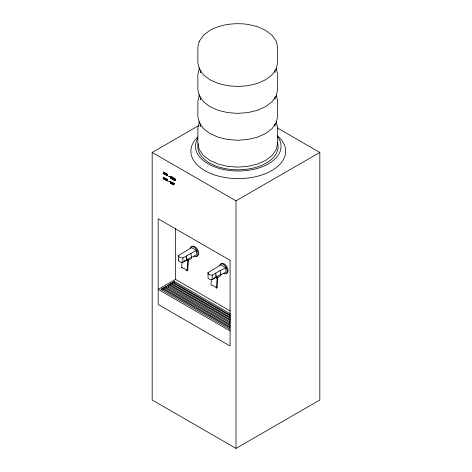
<?xml version="1.0" encoding="UTF-8"?>
<svg xmlns="http://www.w3.org/2000/svg" width="472" height="472" viewBox="0 0 472 472"><rect width="100%" height="100%" fill="white"/><g stroke="black" fill="none" stroke-linecap="round" stroke-linejoin="round"><path stroke-width="0.71" d="M172.599 178.87L172.776 178.363M172.958 183.679L172.947 183.502M171.761 177.832L171.796 178.168L171.938 177.325M171.997 182.953L171.955 183.319L172.268 182.581M170.457 176.906L170.982 176.587L170.528 176.67M171.778 182.776L171.737 183.236M172.941 178.723L172.805 177.673L171.955 177.047M173.124 184.033L173.065 183.165L172.427 182.463M182.133 261.925L181.62 267.748A8.809 5.086 0 0 1 186.989 270.845L187.75 270.379L188.44 259.618M211.462 279.17L210.949 284.994A8.809 5.086 0 0 1 216.318 288.091L217.079 287.625L217.722 277.583M174.652 180.21C174.31 175.761 174.227 182.133 175.354 179.856M186.989 270.845L187.885 260.656M216.318 288.091L217.279 277.17M175.578 179.985L175.448 180.416M172.752 184.198L172.947 183.844M171.554 177.49L171.879 177.029M171.737 182.8L172.315 182.363M200.801 71.26L200.482 72.653L200.482 69.874M200.801 98.152L200.482 99.545L200.482 96.76M200.801 125.039L200.482 126.431L200.482 123.652M170.239 176.734L170.569 176.28M175.094 180.339L175.301 180.068M173.023 184.334L173.165 183.578M171.696 177.171L171.731 178.522L172.575 179.148M199.432 67.738L197.868 74.234L197.868 89.621L199.343 95.952L203.503 101.787L210.005 106.701L218.223 110.348L227.651 112.601L237.764 113.368L247.877 112.601L257.299 110.348L265.518 106.701L272.025 101.787L276.185 95.952L277.66 89.621L277.66 74.234L276.297 68.275M199.432 94.624L197.868 101.126L197.868 116.507L199.343 122.838L203.503 128.673L210.005 133.588L218.223 137.234L227.651 139.488L237.764 140.261L247.877 139.488L257.299 137.234L265.518 133.588L272.025 128.673L276.185 122.838L277.66 116.507L277.66 101.126L276.297 95.161M199.432 121.51L197.868 128.012L197.868 143.399L199.225 149.358M172.02 182.735L172.575 182.723L172.882 183.354M172.646 178.847L172.351 178.906L172.699 178.77M175.49 180.387L175.088 180.593M172.941 184.428L172.427 184.381M181.62 267.748L182.381 267.282M171.967 177.307L172.398 177.413M277.276 127.877L319.815 152.438L319.815 400.008L236 448.4L152.185 400.008L152.185 152.438L199.172 125.31M163.259 172.186L167.412 174.292L163.259 172.186L163.259 173.59L167.412 175.696L163.259 173.59M163.229 177.366L167.383 179.472L163.229 177.366L163.229 178.77L167.383 180.876L163.229 178.77M168.769 176.103L169.413 176.428M170.693 176.274L171.419 177.13L171.371 176.693M170.48 176.77L170.882 176.54M170.457 177.254L170.593 177.714L170.486 177.047M171.224 178.416L170.28 177.147M171.242 176.87L170.941 176.611M171.655 177.195L171.837 177.053M170.569 177.909L170.829 178.18M170.752 177.938L171.478 178.121L171.336 178.434M172.138 177.053L172.581 177.36M170.84 178.027L171.112 178.168M171.478 178.121L171.478 178.41M171.59 178.139L171.584 177.678M171.649 178.339L171.837 178.687M171.897 178.463L171.837 178.145M172.905 178.08L172.658 179.165M173.442 179.454L173.442 177.826L173.395 179.478L174.15 180.08L173.395 179.478M171.955 178.835L172.292 179.041M168.787 181.319L169.43 181.643M175.006 180.546L174.274 180.204L174.321 178.333L174.321 180.18L174.687 180.392M173.183 179.572L174.15 180.08L173.183 179.572L173.442 177.826M174.894 178.953L175.313 179.879M175.112 178.929L175.448 179.496M170.587 182.109L170.587 181.39L170.545 182.133L171.324 182.534L170.545 182.133M170.545 182.351L170.545 183.254L170.545 182.351L171.324 182.752L171.489 183.803L171.324 181.808L171.277 182.558M175 180.345L175.301 180.18M171.979 182.841L172.758 182.918M172.84 182.847L173.065 183.165M172.02 183.455L171.997 183.289M171.832 183.649L172.062 183.974L171.767 182.988M173.206 182.947L174.528 183.661M172.073 183.773L172.062 183.608M173.737 183.472L173.737 185.101L173.997 183.573L174.528 183.879M152.185 152.438L236 200.83L319.815 152.438M178.693 256.697L178.693 255.417L191.549 247.582L196.499 250.437L196.499 254.921L191.396 257.476M178.693 255.417A3.611 2.083 0 0 0 182.906 257.854L196.499 250.437M178.693 259.895A3.611 2.083 0 0 0 182.906 262.332L186.334 260.349L187.195 260.845L187.195 259.683L191.62 257.134L190.759 253.316M187.195 260.845L191.62 258.296L191.62 257.134M230.212 310.977L175.484 279.383L158.161 289.383L230.07 330.896M230.236 315.898L172.41 282.51L171.194 283.212L230.289 317.332M230.159 313.656L174.239 281.371L173.023 282.073L230.218 315.089M230.053 327.845L162.061 288.587L160.846 289.289L230.106 329.279M230.177 325.544L164.091 287.389L162.875 288.091L230.236 326.984M230.407 323.226L166.227 286.168L165.011 286.87L229.829 324.293M230.253 318.181L170.522 283.696L169.306 284.398L230.312 319.621M230.194 320.476L168.557 284.893L167.342 285.595L230.253 321.916M225.87 267.712L220.094 270.562L220.949 275.542L216.524 278.096L215.669 277.595L212.235 279.577A3.611 2.083 0 0 1 208.022 277.147L208.022 272.663L220.925 264.851L225.87 267.712L225.87 272.191L220.731 274.728M208.022 272.663A3.611 2.083 0 0 0 212.235 275.099L220.094 270.562M216.524 278.096L216.524 276.934L220.949 274.38M195.968 250.98L196.547 250.886M172.569 178.888L172.144 178.782M172.575 184.192L172.233 184.003M174.274 178.363L174.681 178.546M174.487 178.693L174.823 178.847M168.769 176.327L169.413 176.652M170.587 181.39L170.587 183.23M173.206 183.165L173.785 183.449M168.787 181.543L169.43 181.867M174.64 178.569L175.035 178.788M172.315 184.251L172.014 183.997M199.432 149.895L203.627 155.683L210.005 160.474L218.223 164.12L227.651 166.374L237.764 167.147L247.877 166.374L257.299 164.12L265.518 160.474L271.901 155.683L276.185 149.724L277.66 143.399L277.66 128.012L276.297 122.047M172.646 177.732L172.722 178.209M216.524 276.934L215.669 273.117L215.669 277.595M187.195 259.683L186.334 255.871L186.334 260.349M175.531 179.596L175.537 180.009M275.046 69.874L275.046 72.653M275.046 96.76L275.046 99.545M275.046 123.652L275.046 126.431M236 200.83L236 448.4M212.235 275.099L212.235 279.577M182.906 257.854L182.906 262.332M178.628 255.753L178.628 260.231M175.484 228.354L175.484 279.383M174.239 281.371L174.239 282.817M172.41 282.51L172.41 284.681M170.522 283.696L170.522 285.141M168.557 284.893L168.557 287.065M167.159 174.433L167.159 175.838M167.135 179.62L167.135 181.024M166.227 286.168L166.227 287.619M164.091 287.389L164.091 288.84M163.507 172.038L163.507 173.442M163.483 177.224L163.483 178.628M162.061 288.587L162.061 290.032M277.453 135.853A47.389 27.358 0 0 1 270.179 171.472A47.389 27.358 0 0 1 208.081 172.339A47.389 27.358 0 0 1 197.845 136.963M277.583 136.585A42.769 24.691 0 0 1 239.994 170.976A42.769 24.691 0 0 1 197.721 138.449M277.388 142.284A40.126 23.163 0 0 1 239.139 169.79A40.126 23.163 0 0 1 198.199 143.606M191.077 247.741A5.516 3.186 60 0 1 197.261 249.039A5.516 3.186 60 0 1 196.706 256.184M190.304 248.183A5.516 3.186 60 0 1 194.8 247.617A5.516 3.186 60 0 1 197.927 254.32A5.516 3.186 60 0 1 193.974 256.06M187.52 270.025A8.295 4.791 0 0 1 187.75 270.379M185.142 260.68A1.841 1.062 0 0 1 184.505 261.087M184.552 260.756A1.451 0.838 0 0 1 184.281 260.91M219.633 265.435A5.516 3.186 60 0 1 224.129 264.863A5.516 3.186 60 0 1 227.256 271.565A5.516 3.186 60 0 1 223.303 273.306M220.819 264.143A5.516 3.186 60 0 1 226.967 266.898A5.516 3.186 60 0 1 226.041 273.43M216.855 287.271A8.295 4.791 0 0 1 217.079 287.625M214.63 277.666A1.841 1.062 0 0 1 214.471 277.925M214.2 278.155A1.841 1.062 0 0 1 213.403 278.456M199.225 41.389L197.868 47.347L197.868 62.735L199.272 68.882L203.503 74.895L209.892 79.733L218.223 83.461L227.699 85.721L237.764 86.482L247.824 85.721L257.299 83.461L265.518 79.815L271.901 75.019L276.09 69.231L277.66 62.735L277.66 47.347L276.185 41.017L271.901 35.064L265.394 30.208L257.299 26.627L247.824 24.367C235.044 22.68 221.628 24.078 210.134 30.208L203.503 35.188L199.225 41.389M230.07 260.314L158.161 218.796L158.161 304.469L230.07 345.982L230.07 260.314"/></g></svg>
